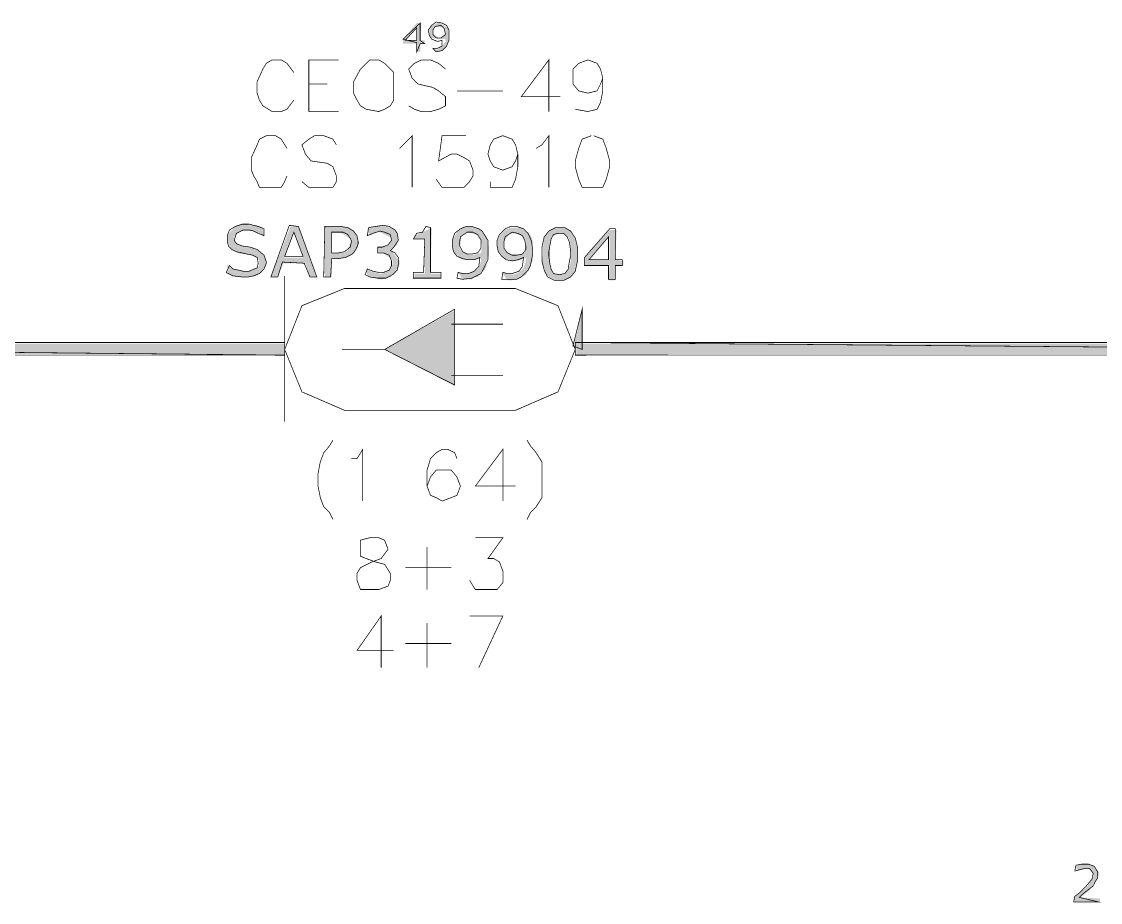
# Model space of a CAD drawing. Header units: millimetres. Extents: x 688550 to 690417, y 7458888 to 7459543.
# Drawn here: x 690091.9 to 690161.5, y 7459294.9 to 7459351.7 of the extents above; entities that cross this region are included whole.
import ezdxf

# ---------------------------------------------------------------- set-up
doc = ezdxf.new("R2010")
doc.units = ezdxf.units.MM
doc.header["$LTSCALE"] = 3
doc.header["$MEASUREMENT"] = 0
doc.layers.add('H', color=7, linetype='Continuous')
doc.layers.add('P', color=7, linetype='Continuous')

msp = doc.modelspace()

# ---------------------------------------------------------------- hatches: boundary and pattern name
at = {"layer": 'H', "linetype": 'Continuous'}
for points in [[(690117.394, 7459349.763), (690117.394, 7459350.28), (690116.504, 7459350.28), (690116.504, 7459350.578), (690116.651, 7459350.502), (690117.394, 7459350.502), (690117.394, 7459351.317), (690116.651, 7459350.502), (690116.504, 7459350.578), (690117.394, 7459351.615), (690117.688, 7459351.615), (690117.613, 7459350.502), (690117.911, 7459350.502), (690117.911, 7459350.28), (690117.613, 7459350.28), (690117.613, 7459349.763), (690117.394, 7459349.763)], [(690118.579, 7459349.763), (690118.356, 7459349.986), (690118.726, 7459349.91), (690118.948, 7459350.057), (690119.246, 7459350.431), (690119.246, 7459350.578), (690118.28, 7459350.654), (690118.209, 7459350.948), (690118.432, 7459350.948), (690118.801, 7459350.654), (690118.873, 7459350.654), (690119.246, 7459350.948), (690119.246, 7459351.095), (690119.171, 7459351.317), (690118.579, 7459351.393), (690118.432, 7459351.17), (690118.432, 7459350.948), (690118.209, 7459350.948), (690118.209, 7459351.17), (690118.28, 7459351.393), (690118.726, 7459351.615), (690118.873, 7459351.615), (690119.393, 7459351.317), (690119.465, 7459350.948), (690119.465, 7459350.654), (690119.465, 7459350.431), (690119.318, 7459350.057), (690119.095, 7459349.835), (690118.726, 7459349.763), (690118.579, 7459349.763)], [(690106.352, 7459335.244), (690106.205, 7459335.244), (690105.836, 7459335.244), (690105.613, 7459335.315), (690105.315, 7459335.391), (690105.168, 7459335.466), (690105.168, 7459336.059), (690105.315, 7459335.907), (690105.613, 7459335.76), (690105.911, 7459335.685), (690106.205, 7459335.613), (690106.575, 7459335.613), (690106.873, 7459335.685), (690107.096, 7459335.836), (690107.243, 7459335.983), (690107.243, 7459336.206), (690107.167, 7459336.428), (690106.945, 7459336.575), (690106.575, 7459336.722), (690106.13, 7459336.722), (690105.836, 7459336.798), (690105.466, 7459336.945), (690105.391, 7459337.096), (690105.168, 7459337.537), (690105.168, 7459337.911), (690105.391, 7459338.205), (690105.538, 7459338.352), (690105.689, 7459338.503), (690106.13, 7459338.65), (690106.428, 7459338.65), (690106.575, 7459338.574), (690106.945, 7459338.574), (690107.096, 7459338.574), (690107.243, 7459338.503), (690107.465, 7459338.427), (690107.541, 7459337.835), (690107.167, 7459338.058), (690107.02, 7459338.133), (690106.873, 7459338.205), (690106.575, 7459338.205), (690106.281, 7459338.205), (690105.983, 7459338.205), (690105.76, 7459337.982), (690105.613, 7459337.835), (690105.613, 7459337.613), (690105.689, 7459337.466), (690105.983, 7459337.243), (690106.352, 7459337.167), (690106.873, 7459337.096), (690107.096, 7459337.02), (690107.39, 7459336.798), (690107.688, 7459336.353), (690107.688, 7459336.059), (690107.612, 7459335.907), (690107.39, 7459335.538), (690107.02, 7459335.315), (690106.504, 7459335.244), (690106.352, 7459335.244)], [(690110.947, 7459335.244), (690110.502, 7459335.244), (690110.208, 7459336.13), (690110.057, 7459336.5), (690109.465, 7459338.133), (690108.872, 7459336.5), (690110.057, 7459336.5), (690110.208, 7459336.13), (690108.797, 7459336.13), (690108.427, 7459335.244), (690107.982, 7459335.244), (690109.242, 7459338.503), (690109.763, 7459338.503), (690110.947, 7459335.244)], [(690111.464, 7459335.244), (690111.464, 7459338.503), (690112.501, 7459338.503), (690112.799, 7459338.427), (690112.946, 7459338.427), (690113.169, 7459338.352), (690113.316, 7459338.205), (690113.467, 7459338.058), (690113.614, 7459337.613), (690113.614, 7459337.466), (690113.614, 7459337.167), (690113.467, 7459337.02), (690113.392, 7459336.798), (690113.245, 7459336.722), (690113.022, 7459336.575), (690112.501, 7459336.428), (690111.909, 7459336.428), (690111.909, 7459336.798), (690112.43, 7459336.798), (690112.652, 7459336.798), (690112.946, 7459336.945), (690113.169, 7459337.688), (690112.43, 7459338.133), (690111.909, 7459338.133), (690111.909, 7459336.798), (690111.909, 7459336.428), (690111.909, 7459335.244), (690111.464, 7459335.244)], [(690114.946, 7459335.093), (690114.652, 7459335.168), (690114.429, 7459335.244), (690114.206, 7459335.315), (690114.131, 7459335.76), (690114.429, 7459335.613), (690114.946, 7459335.466), (690115.168, 7459335.466), (690115.244, 7459335.538), (690115.542, 7459335.613), (690115.836, 7459336.059), (690115.836, 7459336.281), (690115.765, 7459336.428), (690115.168, 7459336.798), (690114.874, 7459336.798), (690114.874, 7459337.167), (690115.168, 7459337.167), (690115.466, 7459337.243), (690115.765, 7459337.537), (690115.765, 7459337.76), (690115.021, 7459338.133), (690114.799, 7459338.133), (690114.353, 7459337.911), (690114.206, 7459338.352), (690114.505, 7459338.427), (690115.021, 7459338.574), (690115.466, 7459338.503), (690115.836, 7459338.352), (690116.134, 7459338.133), (690116.206, 7459337.835), (690116.134, 7459337.319), (690115.912, 7459337.167), (690115.689, 7459337.02), (690116.281, 7459336.281), (690116.281, 7459336.059), (690116.206, 7459335.836), (690115.983, 7459335.466), (690115.689, 7459335.244), (690115.168, 7459335.093), (690114.946, 7459335.093)], [(690120.355, 7459335.093), (690120.061, 7459335.538), (690120.725, 7459335.466), (690121.099, 7459335.613), (690121.393, 7459335.836), (690121.54, 7459336.281), (690121.54, 7459336.5), (690121.54, 7459336.798), (690121.615, 7459337.243), (690121.54, 7459337.537), (690121.393, 7459337.911), (690120.725, 7459338.133), (690120.431, 7459337.982), (690120.28, 7459337.835), (690120.208, 7459337.537), (690120.208, 7459337.243), (690120.208, 7459337.096), (690120.355, 7459336.873), (690120.725, 7459336.722), (690120.8, 7459336.651), (690121.023, 7459336.651), (690121.246, 7459336.722), (690121.54, 7459336.798), (690121.54, 7459336.5), (690121.317, 7459336.428), (690121.099, 7459336.353), (690120.876, 7459336.353), (690120.725, 7459336.353), (690120.502, 7459336.353), (690120.208, 7459336.428), (690119.839, 7459336.798), (690119.763, 7459336.945), (690119.687, 7459337.167), (690119.687, 7459337.613), (690119.91, 7459337.982), (690120.061, 7459338.205), (690120.208, 7459338.352), (690120.653, 7459338.503), (690121.023, 7459338.503), (690121.17, 7459338.427), (690121.54, 7459338.28), (690121.913, 7459337.835), (690121.913, 7459337.688), (690122.06, 7459337.167), (690122.06, 7459336.722), (690121.985, 7459336.353), (690121.913, 7459336.206), (690121.913, 7459335.983), (690121.762, 7459335.685), (690121.54, 7459335.466), (690121.317, 7459335.244), (690121.099, 7459335.244), (690120.947, 7459335.093), (690120.653, 7459335.093), (690120.355, 7459335.093)], [(690118.948, 7459335.168), (690117.243, 7459335.168), (690117.243, 7459335.466), (690117.911, 7459335.466), (690117.911, 7459337.688), (690117.243, 7459337.688), (690117.243, 7459337.982), (690117.466, 7459337.982), (690117.911, 7459338.205), (690118.356, 7459338.427), (690118.28, 7459335.466), (690118.948, 7459335.466), (690118.948, 7459335.168)], [(690123.245, 7459335.021), (690122.875, 7459335.538), (690123.614, 7459335.391), (690123.984, 7459335.538), (690124.282, 7459335.836), (690124.429, 7459336.281), (690124.429, 7459336.5), (690124.358, 7459336.798), (690124.429, 7459337.167), (690124.429, 7459337.466), (690124.358, 7459337.688), (690124.282, 7459337.835), (690123.766, 7459338.058), (690123.543, 7459338.058), (690123.32, 7459337.982), (690123.022, 7459337.537), (690123.022, 7459337.243), (690123.022, 7459337.096), (690123.245, 7459336.798), (690123.32, 7459336.722), (690123.69, 7459336.651), (690123.766, 7459336.651), (690124.06, 7459336.651), (690124.358, 7459336.798), (690124.429, 7459336.5), (690124.135, 7459336.353), (690123.766, 7459336.281), (690123.543, 7459336.281), (690123.392, 7459336.353), (690123.022, 7459336.428), (690122.728, 7459336.722), (690122.577, 7459337.167), (690122.577, 7459337.537), (690122.8, 7459337.982), (690122.947, 7459338.133), (690123.098, 7459338.28), (690123.467, 7459338.427), (690123.837, 7459338.427), (690124.06, 7459338.427), (690124.429, 7459338.205), (690124.799, 7459337.835), (690124.874, 7459337.537), (690124.874, 7459337.167), (690124.874, 7459336.722), (690124.874, 7459336.353), (690124.799, 7459336.13), (690124.727, 7459335.983), (690124.58, 7459335.685), (690124.505, 7459335.538), (690124.429, 7459335.391), (690124.135, 7459335.244), (690123.984, 7459335.168), (690123.837, 7459335.093), (690123.467, 7459335.021), (690123.245, 7459335.021)], [(690126.874, 7459335.021), (690126.651, 7459335.021), (690126.504, 7459335.391), (690126.727, 7459335.391), (690126.874, 7459335.391), (690127.096, 7459335.613), (690127.247, 7459335.983), (690127.319, 7459336.206), (690127.319, 7459336.5), (690127.319, 7459337.167), (690127.247, 7459337.613), (690127.172, 7459337.835), (690127.025, 7459337.911), (690126.727, 7459338.058), (690126.357, 7459337.982), (690126.134, 7459337.835), (690125.987, 7459337.466), (690125.987, 7459337.167), (690125.987, 7459336.873), (690125.987, 7459336.281), (690125.987, 7459336.059), (690125.987, 7459335.836), (690126.21, 7459335.538), (690126.357, 7459335.391), (690126.504, 7459335.391), (690126.651, 7459335.021), (690126.357, 7459335.021), (690125.912, 7459335.244), (690125.765, 7459335.391), (690125.614, 7459335.685), (690125.467, 7459336.281), (690125.542, 7459336.722), (690125.542, 7459337.167), (690125.614, 7459337.835), (690125.912, 7459338.205), (690126.357, 7459338.427), (690126.949, 7459338.427), (690127.394, 7459338.205), (690127.466, 7459337.982), (690127.617, 7459337.76), (690127.764, 7459337.167), (690127.764, 7459336.722), (690127.764, 7459336.281), (690127.617, 7459335.613), (690127.319, 7459335.244), (690126.874, 7459335.021)], [(690129.763, 7459335.021), (690129.839, 7459335.983), (690128.209, 7459335.983), (690128.209, 7459336.5), (690128.503, 7459336.353), (690129.839, 7459336.353), (690129.839, 7459337.835), (690128.503, 7459336.353), (690128.209, 7459336.5), (690129.839, 7459338.28), (690130.284, 7459338.28), (690130.208, 7459336.353), (690130.729, 7459336.281), (690130.729, 7459335.983), (690130.208, 7459335.983), (690130.208, 7459335.021), (690129.763, 7459335.021)], [(690119.839, 7459328.205), (690115.319, 7459330.573), (690119.839, 7459333.093), (690119.839, 7459328.205)], [(690128.062, 7459330.573), (690127.466, 7459330.796), (690128.062, 7459333.169), (690128.062, 7459330.573)], [(690108.872, 7459330.204), (690027.972, 7459330.947), (690108.872, 7459330.947), (690108.872, 7459330.204)], [(690027.972, 7459330.204), (690027.972, 7459330.947), (690108.872, 7459330.204), (690027.972, 7459330.204)], [(690223.852, 7459330.204), (690127.688, 7459330.947), (690223.852, 7459330.947), (690223.852, 7459330.204)], [(690127.688, 7459330.204), (690127.688, 7459330.947), (690223.852, 7459330.204), (690127.688, 7459330.204)], [(690161.473, 7459294.941), (690159.844, 7459294.941), (690159.844, 7459295.239), (690160.066, 7459295.461), (690160.213, 7459295.608), (690160.436, 7459295.755), (690160.658, 7459295.978), (690160.805, 7459296.201), (690160.952, 7459296.423), (690161.028, 7459296.57), (690161.028, 7459296.793), (690160.952, 7459296.94), (690160.658, 7459297.091), (690160.507, 7459297.091), (690160.36, 7459297.091), (690160.138, 7459297.015), (690159.991, 7459296.94), (690159.915, 7459297.238), (690160.066, 7459297.314), (690160.436, 7459297.385), (690160.73, 7459297.385), (690161.028, 7459297.314), (690161.398, 7459296.868), (690161.398, 7459296.646), (690160.805, 7459295.68), (690160.583, 7459295.533), (690160.213, 7459295.239), (690161.473, 7459295.163), (690161.473, 7459294.941)]]:
    msp.add_hatch(color=256, dxfattribs=at).paths.add_polyline_path(points)

# ---------------------------------------------------------------- linework, layer by layer
at = {"layer": 'P', "const_width": 0.0462}
for points in [[(690117.911, 7459350.28), (690117.613, 7459350.502), (690117.613, 7459351.615), (690116.504, 7459350.578), (690117.394, 7459350.355), (690117.394, 7459349.763), (690117.613, 7459350.28), (690117.911, 7459350.28), (690117.911, 7459350.28)], [(690119.465, 7459350.801), (690119.465, 7459351.17), (690119.318, 7459351.468), (690119.024, 7459351.615), (690118.65, 7459351.687), (690118.356, 7459351.468), (690118.133, 7459351.17), (690118.209, 7459350.801), (690118.356, 7459350.578), (690118.726, 7459350.431), (690119.024, 7459350.502), (690119.024, 7459350.133), (690118.726, 7459349.986), (690118.432, 7459349.986), (690118.65, 7459349.763), (690119.024, 7459349.835), (690119.318, 7459350.133), (690119.465, 7459350.502), (690119.465, 7459350.801), (690119.465, 7459350.801)], [(690117.394, 7459350.502), (690116.651, 7459350.502), (690117.394, 7459351.317), (690117.394, 7459350.502), (690117.394, 7459350.502)], [(690119.246, 7459350.872), (690118.948, 7459350.654), (690118.65, 7459350.654), (690118.432, 7459350.872), (690118.432, 7459351.17), (690118.579, 7459351.393), (690118.948, 7459351.468), (690119.171, 7459351.246), (690119.246, 7459350.872), (690119.246, 7459350.872)], [(690109.465, 7459348.428), (690109.019, 7459349.02), (690108.65, 7459349.242), (690108.058, 7459349.242), (690107.688, 7459349.02), (690107.465, 7459348.65), (690107.096, 7459347.835), (690107.096, 7459347.096), (690107.243, 7459346.651), (690107.465, 7459346.281), (690108.058, 7459345.912), (690108.65, 7459345.912), (690109.019, 7459346.059), (690109.465, 7459346.651)], [(690110.431, 7459345.912), (690110.431, 7459349.242), (690112.354, 7459349.242)], [(690114.353, 7459349.242), (690113.761, 7459348.65), (690113.316, 7459347.835), (690113.316, 7459347.096), (690113.539, 7459346.651), (690113.761, 7459346.281), (690114.131, 7459346.059), (690114.946, 7459345.912), (690115.319, 7459346.059), (690115.689, 7459346.281), (690115.912, 7459346.651), (690115.912, 7459347.096), (690115.912, 7459347.835), (690115.912, 7459348.428), (690115.319, 7459349.02), (690114.946, 7459349.242), (690114.353, 7459349.242)], [(690119.246, 7459348.65), (690118.801, 7459349.02), (690118.28, 7459349.242), (690117.688, 7459349.242), (690117.243, 7459349.02), (690116.873, 7459348.65), (690117.096, 7459348.058), (690117.466, 7459347.688), (690118.432, 7459347.466), (690118.801, 7459347.243), (690119.246, 7459346.874), (690119.246, 7459346.281), (690118.801, 7459346.059), (690118.28, 7459345.912), (690117.688, 7459345.912), (690117.243, 7459346.059), (690116.873, 7459346.281)], [(690125.912, 7459345.912), (690125.912, 7459349.242), (690124.135, 7459346.874), (690126.651, 7459346.874)], [(690129.394, 7459348.058), (690129.247, 7459347.688), (690129.024, 7459347.243), (690128.432, 7459347.096), (690127.84, 7459347.243), (690127.466, 7459347.688), (690127.466, 7459348.058), (690127.466, 7459348.65), (690127.84, 7459349.02), (690128.432, 7459349.242), (690129.024, 7459349.02), (690129.247, 7459348.65), (690129.394, 7459348.058), (690129.394, 7459347.243), (690129.247, 7459346.504), (690129.024, 7459346.059), (690128.432, 7459345.912), (690127.617, 7459346.059)], [(690110.431, 7459347.688), (690111.615, 7459347.688)], [(690119.986, 7459347.243), (690122.947, 7459347.243)], [(690110.431, 7459345.912), (690112.354, 7459345.912)], [(690109.019, 7459343.539), (690108.65, 7459344.131), (690108.28, 7459344.354), (690107.688, 7459344.354), (690107.243, 7459344.131), (690107.096, 7459343.761), (690106.726, 7459342.947), (690106.726, 7459342.132), (690106.873, 7459341.762), (690107.096, 7459341.393), (690107.243, 7459341.019), (690107.688, 7459341.019), (690108.28, 7459341.019), (690108.65, 7459341.019), (690108.872, 7459341.393), (690109.019, 7459341.762)], [(690112.207, 7459343.761), (690111.985, 7459344.131), (690111.392, 7459344.354), (690110.8, 7459344.354), (690110.431, 7459344.131), (690109.985, 7459343.761), (690110.208, 7459343.169), (690110.578, 7459342.724), (690111.615, 7459342.577), (690111.985, 7459342.354), (690112.207, 7459341.762), (690112.207, 7459341.393), (690111.985, 7459341.019), (690111.392, 7459341.019), (690110.8, 7459341.019), (690110.431, 7459341.019), (690109.985, 7459341.393)], [(690116.281, 7459343.539), (690117.096, 7459344.354), (690117.096, 7459341.019)], [(690120.578, 7459344.354), (690119.024, 7459344.354), (690118.801, 7459342.724), (690119.616, 7459343.169), (690119.986, 7459343.169), (690120.431, 7459342.947), (690120.8, 7459342.724), (690121.023, 7459342.132), (690121.023, 7459341.762), (690120.8, 7459341.393), (690120.431, 7459341.019), (690119.986, 7459341.019), (690119.616, 7459341.019), (690119.024, 7459341.019), (690118.65, 7459341.54)], [(690123.913, 7459343.169), (690123.766, 7459342.724), (690123.543, 7459342.354), (690122.947, 7459342.132), (690122.354, 7459342.354), (690122.132, 7459342.724), (690121.985, 7459343.169), (690122.132, 7459343.761), (690122.354, 7459344.131), (690122.947, 7459344.354), (690123.543, 7459344.131), (690123.766, 7459343.761), (690123.913, 7459343.169), (690123.913, 7459342.354), (690123.766, 7459341.54), (690123.543, 7459341.019), (690122.947, 7459341.019), (690122.132, 7459341.019), (690122.132, 7459341.393)], [(690125.097, 7459343.539), (690125.467, 7459343.761), (690125.912, 7459344.354), (690125.912, 7459341.019)], [(690128.654, 7459344.354), (690128.062, 7459344.131), (690127.84, 7459343.539), (690127.617, 7459342.724), (690127.617, 7459342.354), (690127.84, 7459341.54), (690128.062, 7459341.019), (690128.654, 7459341.019), (690129.394, 7459341.019), (690129.616, 7459341.54), (690129.839, 7459342.354), (690129.839, 7459342.724), (690129.616, 7459343.539), (690129.394, 7459344.131), (690128.801, 7459344.354)], [(690107.688, 7459336.206), (690107.541, 7459336.651), (690107.096, 7459337.02), (690106.651, 7459337.167), (690106.13, 7459337.243), (690105.76, 7459337.39), (690105.613, 7459337.613), (690105.76, 7459338.058), (690106.205, 7459338.28), (690106.575, 7459338.28), (690106.873, 7459338.205), (690107.167, 7459338.058), (690107.541, 7459337.911), (690107.541, 7459338.352), (690107.167, 7459338.503), (690106.873, 7459338.574), (690106.575, 7459338.65), (690106.13, 7459338.65), (690105.689, 7459338.503), (690105.315, 7459338.28), (690105.168, 7459337.911), (690105.168, 7459337.537), (690105.244, 7459337.243), (690105.466, 7459337.02), (690105.76, 7459336.873), (690106.13, 7459336.798), (690106.428, 7459336.722), (690106.798, 7459336.651), (690107.096, 7459336.5), (690107.167, 7459336.13), (690107.096, 7459335.836), (690106.575, 7459335.613), (690106.205, 7459335.613), (690105.911, 7459335.685), (690105.538, 7459335.76), (690105.315, 7459335.983), (690105.097, 7459335.538), (690105.538, 7459335.315), (690106.13, 7459335.244), (690106.504, 7459335.244), (690106.873, 7459335.315), (690107.243, 7459335.466), (690107.541, 7459335.76), (690107.688, 7459336.13), (690107.688, 7459336.206), (690107.688, 7459336.206)], [(690110.947, 7459335.244), (690109.763, 7459338.503), (690109.171, 7459338.574), (690107.982, 7459335.244), (690108.427, 7459335.244), (690108.725, 7459336.206), (690110.132, 7459336.13), (690110.502, 7459335.244), (690110.947, 7459335.244), (690110.947, 7459335.244)], [(690113.614, 7459337.537), (690113.539, 7459337.911), (690113.316, 7459338.205), (690112.946, 7459338.427), (690112.501, 7459338.503), (690111.464, 7459338.503), (690111.392, 7459335.244), (690111.838, 7459335.244), (690111.909, 7459336.428), (690112.279, 7459336.428), (690112.799, 7459336.5), (690113.245, 7459336.722), (690113.467, 7459337.02), (690113.614, 7459337.39), (690113.614, 7459337.537), (690113.614, 7459337.537)], [(690115.983, 7459336.798), (690115.689, 7459336.945), (690115.912, 7459337.167), (690116.206, 7459337.613), (690116.134, 7459338.058), (690115.983, 7459338.28), (690115.613, 7459338.503), (690115.244, 7459338.574), (690114.727, 7459338.503), (690114.282, 7459338.427), (690114.206, 7459337.911), (690114.576, 7459338.058), (690115.021, 7459338.205), (690115.319, 7459338.133), (690115.689, 7459337.982), (690115.765, 7459337.613), (690115.542, 7459337.319), (690115.168, 7459337.167), (690114.874, 7459337.167), (690114.874, 7459336.798), (690115.244, 7459336.798), (690115.613, 7459336.651), (690115.765, 7459336.281), (690115.765, 7459335.983), (690115.613, 7459335.685), (690115.244, 7459335.538), (690114.946, 7459335.538), (690114.576, 7459335.613), (690114.206, 7459335.76), (690114.059, 7459335.391), (690114.353, 7459335.244), (690114.874, 7459335.168), (690115.391, 7459335.168), (690115.836, 7459335.391), (690116.134, 7459335.685), (690116.206, 7459336.059), (690116.206, 7459336.5), (690115.983, 7459336.798), (690115.983, 7459336.798)], [(690118.948, 7459335.168), (690118.948, 7459335.538), (690118.28, 7459335.538), (690118.28, 7459338.427), (690117.986, 7459338.503), (690117.764, 7459338.133), (690117.394, 7459338.058), (690117.172, 7459337.688), (690117.911, 7459337.688), (690117.835, 7459335.538), (690117.172, 7459335.538), (690117.172, 7459335.168), (690118.948, 7459335.168), (690118.948, 7459335.168)], [(690121.985, 7459336.945), (690121.985, 7459337.613), (690121.838, 7459337.835), (690121.615, 7459338.205), (690121.393, 7459338.352), (690120.947, 7459338.503), (690120.578, 7459338.503), (690120.208, 7459338.352), (690119.839, 7459338.058), (690119.687, 7459337.613), (690119.687, 7459337.243), (690119.763, 7459336.873), (690119.986, 7459336.575), (690120.355, 7459336.428), (690120.653, 7459336.353), (690121.099, 7459336.353), (690121.468, 7459336.5), (690121.393, 7459335.907), (690121.099, 7459335.613), (690120.725, 7459335.466), (690120.355, 7459335.466), (690120.061, 7459335.538), (690119.986, 7459335.168), (690120.355, 7459335.093), (690120.947, 7459335.168), (690121.246, 7459335.315), (690121.54, 7459335.466), (690121.691, 7459335.76), (690121.838, 7459336.059), (690121.985, 7459336.353), (690121.985, 7459336.798), (690121.985, 7459336.945), (690121.985, 7459336.945)], [(690124.874, 7459336.945), (690124.799, 7459337.537), (690124.58, 7459338.058), (690124.282, 7459338.352), (690123.837, 7459338.503), (690123.467, 7459338.503), (690123.098, 7459338.352), (690122.728, 7459337.982), (690122.577, 7459337.613), (690122.577, 7459337.243), (690122.653, 7459336.873), (690122.875, 7459336.575), (690123.169, 7459336.353), (690123.543, 7459336.281), (690123.913, 7459336.353), (690124.282, 7459336.5), (690124.207, 7459335.907), (690123.984, 7459335.613), (690123.543, 7459335.466), (690123.245, 7459335.466), (690122.947, 7459335.538), (690122.875, 7459335.093), (690123.169, 7459335.093), (690123.837, 7459335.093), (690124.135, 7459335.244), (690124.358, 7459335.466), (690124.58, 7459335.685), (690124.727, 7459335.983), (690124.799, 7459336.353), (690124.874, 7459336.722), (690124.874, 7459336.945), (690124.874, 7459336.945)], [(690127.764, 7459336.722), (690127.764, 7459337.167), (690127.617, 7459337.76), (690127.319, 7459338.205), (690126.949, 7459338.427), (690126.357, 7459338.427), (690125.912, 7459338.205), (690125.614, 7459337.835), (690125.467, 7459337.167), (690125.467, 7459336.722), (690125.467, 7459336.281), (690125.614, 7459335.685), (690125.836, 7459335.244), (690126.281, 7459335.021), (690126.874, 7459335.021), (690127.319, 7459335.244), (690127.617, 7459335.613), (690127.764, 7459336.281), (690127.764, 7459336.722), (690127.764, 7459336.722)], [(690110.057, 7459336.575), (690108.872, 7459336.575), (690109.465, 7459338.133), (690110.057, 7459336.575), (690110.057, 7459336.575)], [(690113.169, 7459337.466), (690113.098, 7459337.167), (690112.724, 7459336.873), (690112.354, 7459336.798), (690111.909, 7459336.798), (690111.909, 7459338.133), (690112.354, 7459338.133), (690112.652, 7459338.133), (690112.946, 7459337.982), (690113.169, 7459337.613), (690113.169, 7459337.466), (690113.169, 7459337.466)], [(690121.54, 7459337.096), (690121.317, 7459336.798), (690120.947, 7459336.722), (690120.653, 7459336.722), (690120.355, 7459336.873), (690120.133, 7459337.319), (690120.208, 7459337.835), (690120.653, 7459338.133), (690121.023, 7459338.133), (690121.317, 7459337.982), (690121.54, 7459337.613), (690121.54, 7459337.243), (690121.54, 7459337.096), (690121.54, 7459337.096)], [(690124.429, 7459337.02), (690124.207, 7459336.722), (690123.837, 7459336.651), (690123.543, 7459336.651), (690123.245, 7459336.798), (690123.022, 7459337.096), (690123.022, 7459337.537), (690123.098, 7459337.835), (690123.543, 7459338.133), (690123.913, 7459338.058), (690124.207, 7459337.911), (690124.358, 7459337.613), (690124.429, 7459337.243), (690124.429, 7459337.02), (690124.429, 7459337.02)], [(690127.172, 7459335.76), (690126.949, 7459335.466), (690126.58, 7459335.391), (690126.21, 7459335.466), (690126.059, 7459335.76), (690125.987, 7459336.059), (690125.912, 7459336.575), (690125.912, 7459336.873), (690125.987, 7459337.319), (690126.059, 7459337.688), (690126.21, 7459337.982), (690126.504, 7459338.058), (690126.874, 7459338.058), (690127.096, 7459337.835), (690127.247, 7459337.466), (690127.319, 7459336.873), (690127.319, 7459336.575), (690127.247, 7459336.281), (690127.172, 7459335.836), (690127.172, 7459335.76), (690127.172, 7459335.76)], [(690130.654, 7459335.983), (690130.654, 7459336.353), (690130.208, 7459336.353), (690130.208, 7459338.352), (690129.839, 7459338.352), (690128.209, 7459336.5), (690128.209, 7459335.983), (690129.763, 7459335.983), (690129.763, 7459335.093), (690130.208, 7459335.093), (690130.208, 7459335.983), (690130.654, 7459335.983), (690130.654, 7459335.983)], [(690129.763, 7459336.353), (690128.503, 7459336.353), (690129.763, 7459337.835), (690129.763, 7459336.353), (690129.763, 7459336.353)], [(690108.872, 7459325.907), (690108.872, 7459335.315)], [(690112.724, 7459334.5), (690109.985, 7459333.392), (690108.872, 7459330.573), (690109.985, 7459327.835), (690112.724, 7459326.651)], [(690112.724, 7459334.5), (690123.766, 7459334.5)], [(690123.766, 7459326.651), (690126.504, 7459327.835), (690127.617, 7459330.573), (690126.504, 7459333.392), (690123.766, 7459334.5)], [(690119.839, 7459328.28), (690119.839, 7459333.169), (690115.319, 7459330.573), (690119.839, 7459328.28), (690119.839, 7459328.28)], [(690128.062, 7459330.573), (690128.062, 7459333.169), (690127.466, 7459330.796), (690128.062, 7459330.573), (690128.062, 7459330.573)], [(690119.616, 7459332.203), (690122.947, 7459332.203)], [(690108.872, 7459330.204), (690108.872, 7459331.019), (690027.901, 7459331.019), (690108.872, 7459330.204), (690108.872, 7459330.204)], [(690108.872, 7459330.204), (690027.901, 7459331.019), (690027.901, 7459330.204), (690108.872, 7459330.204), (690108.872, 7459330.204)], [(690223.852, 7459330.204), (690223.852, 7459331.019), (690127.617, 7459331.019), (690223.852, 7459330.204), (690223.852, 7459330.204)], [(690223.852, 7459330.204), (690127.617, 7459331.019), (690127.617, 7459330.204), (690223.852, 7459330.204), (690223.852, 7459330.204)], [(690115.319, 7459330.573), (690112.577, 7459330.573)], [(690119.616, 7459328.872), (690122.947, 7459328.872)], [(690123.766, 7459326.651), (690112.724, 7459326.651)], [(690111.985, 7459324.723), (690111.762, 7459324.353), (690111.392, 7459323.908), (690111.17, 7459323.316), (690111.023, 7459322.572), (690111.023, 7459321.758), (690111.17, 7459321.018), (690111.392, 7459320.426), (690111.762, 7459320.057), (690111.985, 7459319.611)], [(690124.505, 7459324.723), (690124.727, 7459324.353), (690125.097, 7459323.908), (690125.467, 7459323.316), (690125.467, 7459322.572), (690125.467, 7459321.758), (690125.467, 7459321.018), (690125.097, 7459320.426), (690124.727, 7459320.057), (690124.505, 7459319.611)], [(690113.169, 7459323.538), (690113.539, 7459323.538), (690113.912, 7459324.131), (690113.912, 7459320.796)], [(690119.986, 7459323.538), (690119.839, 7459323.908), (690119.393, 7459324.131), (690119.024, 7459324.131), (690118.65, 7459323.908), (690118.28, 7459323.538), (690118.058, 7459322.795), (690118.058, 7459321.758), (690118.28, 7459321.165), (690118.65, 7459321.018), (690119.024, 7459320.796), (690119.616, 7459321.018), (690119.986, 7459321.165), (690120.208, 7459321.758), (690119.986, 7459322.35), (690119.616, 7459322.795), (690119.246, 7459322.795), (690118.65, 7459322.795), (690118.28, 7459322.35), (690118.058, 7459321.758)], [(690122.947, 7459320.796), (690122.947, 7459324.131), (690121.17, 7459321.758), (690123.766, 7459321.758)], [(690114.353, 7459318.427), (690113.761, 7459318.276), (690113.761, 7459317.831), (690113.761, 7459317.238), (690114.131, 7459317.091), (690114.727, 7459316.869), (690115.319, 7459316.722), (690115.689, 7459316.13), (690115.689, 7459315.684), (690115.542, 7459315.315), (690114.946, 7459315.092), (690114.353, 7459315.092), (690113.761, 7459315.092), (690113.539, 7459315.684), (690113.539, 7459316.13), (690113.761, 7459316.499), (690114.505, 7459316.869), (690115.097, 7459317.091), (690115.542, 7459317.684), (690115.319, 7459318.276), (690114.946, 7459318.427), (690114.353, 7459318.427)], [(690121.17, 7459318.427), (690122.947, 7459318.427), (690121.985, 7459317.091), (690122.354, 7459317.091), (690122.728, 7459316.869), (690122.947, 7459316.277), (690122.947, 7459315.907), (690122.947, 7459315.537), (690122.577, 7459315.092), (690122.132, 7459315.092), (690121.54, 7459315.092), (690121.17, 7459315.092), (690120.8, 7459315.684)], [(690118.058, 7459317.831), (690118.058, 7459315.092)], [(690116.651, 7459316.499), (690119.616, 7459316.499)], [(690115.097, 7459310.052), (690115.097, 7459313.387), (690113.539, 7459311.165), (690115.912, 7459311.165)], [(690120.8, 7459313.387), (690122.947, 7459313.387), (690121.393, 7459310.052)], [(690118.058, 7459312.942), (690118.058, 7459310.052)], [(690116.651, 7459311.61), (690119.616, 7459311.61)], [(690161.398, 7459294.941), (690160.138, 7459295.239), (690160.36, 7459295.461), (690160.73, 7459295.755), (690161.028, 7459295.978), (690161.175, 7459296.276), (690161.322, 7459296.495), (690161.322, 7459296.868), (690161.104, 7459297.238), (690160.73, 7459297.385), (690160.285, 7459297.385), (690159.915, 7459297.314), (690159.844, 7459296.94), (690160.138, 7459297.015), (690160.436, 7459297.091), (690160.805, 7459297.091), (690161.028, 7459296.793), (690160.952, 7459296.423), (690160.583, 7459295.978), (690160.36, 7459295.755), (690160.138, 7459295.533), (690159.844, 7459295.31), (690159.768, 7459294.941), (690161.398, 7459294.941), (690161.398, 7459294.941)]]:
    msp.add_lwpolyline(points, dxfattribs=at)

doc.saveas('drawing.dxf')
